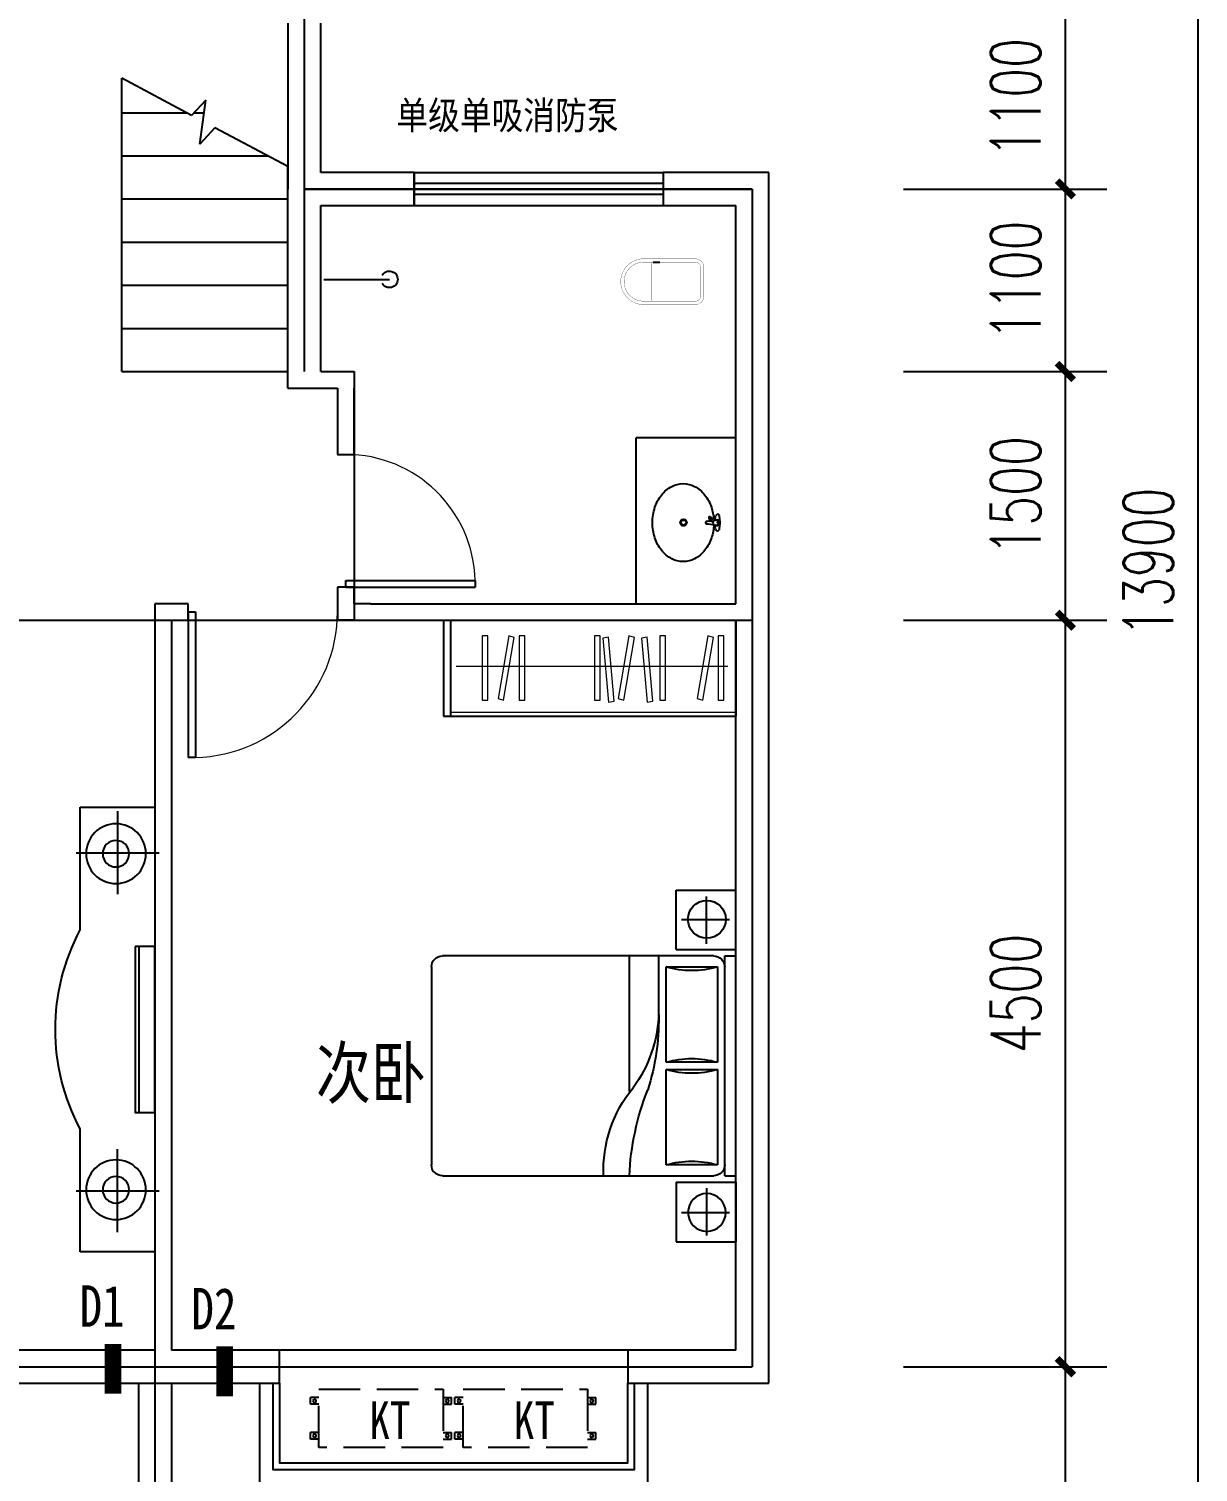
# Model space of a CAD drawing. Extents: x 62618 to 92174, y -175686 to -155872.
# Drawn here: x 84877 to 91924, y -171312 to -162611 of the extents above; entities that cross this region are included whole.
import ezdxf
from ezdxf.enums import TextEntityAlignment as Align

# ---------------------------------------------------------------- set-up
doc = ezdxf.new("R2010")
doc.units = 0
doc.header["$LTSCALE"] = 1000
doc.header["$MEASUREMENT"] = 0
doc.linetypes.add('DASH', pattern=[0.35, 0.25, -0.1])
doc.layers.get('0').update_dxf_attribs({"linetype": 'CONTINUOUS'})
for name, color, linetype in [('1-面积', 60, 'CONTINUOUS'), ('3T_WOOD', 27, 'CONTINUOUS'), ('AXIS', 3, 'CONTINUOUS'), ('DIM_SYMB', 3, 'CONTINUOUS'), ('DOTE', 1, 'CONTINUOUS'), ('PUB_TEXT', 20, 'CONTINUOUS'), ('STAIR', 2, 'CONTINUOUS'), ('WALL', 31, 'CONTINUOUS'), ('WINDOW', 4, 'CONTINUOUS'), ('厨卫', 136, 'CONTINUOUS'), ('家具', 252, 'CONTINUOUS'), ('机台线', 33, 'CONTINUOUS')]:
    doc.layers.add(name, color=color, linetype=linetype)
doc.layers.add('MiniCADLayer', color=7, linetype='CONTINUOUS', lineweight=20)
doc.styles.add('-宋体', font='SimSun.ttf', dxfattribs={"width": 0.8})
doc.styles.add('ATT', font='TXT')
doc.styles.add('DIM_FONT', font='SIMPLEX.shx', dxfattribs={"width": 0.7})
doc.styles.add('hztxt_txtstyle_191.34_0_0', font='', dxfattribs={"height": 191.342625, "bigfont": 'hztxt.shx'})
doc.styles.get("Standard").update_dxf_attribs({"font": 'GBENOR', "bigfont": 'GBCBIG'})
doc.styles.get('hztxt_txtstyle_191.34_0_0').set_extended_font_data('hztxt')

# ---------------------------------------------------------------- blocks, each defined once
blk = doc.blocks.new('_LV10')
blk.add_line((0, -37), (0, -432))
blk.add_arc((0, -432), 50, 121.03319, 58.96681)
blk = doc.blocks.new('M_E2')
blk.add_line((-305.5, -117.5), (-265.5, -117.5))
at = {"const_width": 1.5}
for points in [[(-365.9, 138, 0.97895), (-365.9, -138, 0.97895)], [(-365.5, 117.5, 0.97895), (-365.5, -117.5, 0.97895)], [(-305.5, 117.5, 0.414214), (-315.5, 107.5, 0.414214)], [(0, 87.5, 0.462192), (-58.6, 137.3, 0.462192)], [(-20.5, 87.5, 0.414214), (-50.5, 117.5, 0.414214)], [(-58.6, -137.3, 0.462192), (0, -87.5, 0.462192)], [(-50.5, -117.5, 0.414214), (-20.5, -87.5, 0.414214)], [(-315.5, -107.5, 0.414214), (-305.5, -117.5, 0.414214)]]:
    blk.add_lwpolyline(points, format="xyb", dxfattribs=at)
for points in [[(-365.9, 137.3), (-58.6, 137.3)], [(-315.5, 117.5), (-365.5, 117.5)], [(-340.5, 117.5), (-265.5, 117.5)], [(-315.5, 107.5), (-315.5, -107.5)], [(-50.5, 117.5), (-267.4, 117.5)], [(-20.5, -87.5), (-20.5, 87.5)], [(0, 87.5), (0, -87.5)], [(-381.4, -137.3), (-58.6, -137.3)], [(-315.5, -117.5), (-365.5, -117.5)], [(-340.5, -117.5), (-265.5, -117.5)], [(-265.5, -117.5), (-50.5, -117.5)]]:
    blk.add_lwpolyline(points, dxfattribs=at)
at = {"width": 0.8, "flags": 9}
for tag in ['XSIZE', 'YSIZE']:
    blk.add_attdef(tag, (0, 0), '', height=0.5, dxfattribs=at)
blk = doc.blocks.new('$lvtry$00000194')
for p, q in [((-16.7, -26.5, 0), (-16.7, -16.7, 0)), ((16.7, -26.5, 0), (16.7, -16.7, 0))]:
    blk.add_line(p, q)
at = {"elevation": 0}
blk.add_lwpolyline([(13.7, -39, -0.067374), (92.3, -53.4, -0.088152), (166.2, -92.9, -0.105269), (218.1, -155.3, -0.121685), (235, -223.7, -0.121685), (218.1, -292.1, -0.105269), (166.2, -354.5, -0.088152), (92.3, -394.1, -0.078966), (0, -408.7, -0.078966), (-92.3, -394.1, -0.088152), (-166.2, -354.5, -0.105269), (-218.1, -292.1, -0.121685), (-235, -223.7, -0.121685), (-218.1, -155.3, -0.105269), (-166.2, -92.9, -0.088152), (-92.3, -53.4, -0.059935), (-22.5, -39.6, -0.059935)], format="xyb", dxfattribs=at)
for centre, radius in [((0, -26.5, 0), 16.7), ((0, -221.4, 0), 20), ((0, -221.4, 0), 15)]:
    blk.add_circle(centre, radius)
for centre, radius, start, end in [((-40.2, -17.3, 0), 10.1, 106.60956, 258.16482), ((-64.3, 250.2, 0), 258.7, 274.70692, 282.37316), ((-74.6, -196.7, 0), 172.6, 71.36005, 79.18732), ((-28.9, -63.3, 0), 6.77, 155.34398, 308.32242), ((-171, 35.3, 0), 166.2, 324.84107, 338.13372), ((-171, 35.3, 0), 169.7, 324.84107, 331.35233), ((-28.9, -63.3, 0), 3.37, 155.34398, 308.32242), ((100.4, -178.1, 0), 169.7, 132.31406, 138.82532), ((100.4, -178.1, 0), 166.2, 125.53268, 138.82532), ((-12.3, -42.1, 0), 10.6, 201.89238, 261.77402), ((0, -16.7, 0), 16.7, 0, 180), ((-381.1, -98.9, 0), 372.2, 2.39824, 6.76269), ((0, -79.7, 0), 9.9, 201.78369, 338.21631), ((64.3, 250.2, 0), 258.7, 257.62684, 265.29308), ((381.1, -98.9, 0), 372.2, 170.10083, 177.60176), ((74.6, -196.7, 0), 172.6, 100.81268, 110.41907), ((40.2, -17.3, 0), 10.1, 281.83518, 73.39044)]:
    blk.add_arc(centre, radius, start, end)
blk.add_point((0, -16.7, 0))
blk = doc.blocks.new('A$C6D161F0E')
at = {"layer": '家具'}
for p, q in [((25.1, 2679.9), (25.1, 0)), ((475.1, 2679.9), (25.1, 2679.9)), ((250, 2655.6), (250, 2155.6)), ((475.1, 1939.9), (475.1, 2679.9)), ((500, 2405.6), (0, 2405.6)), ((120.2, 839.9), (120.2, 1839.9)), ((475.1, 0), (475.1, 739.9)), ((250, 117.6), (250, 617.6)), ((500, 367.6), (0, 367.6)), ((25.1, 0), (475.1, 0))]:
    blk.add_line(p, q, dxfattribs=at)
blk.add_lwpolyline([(145.1, 1839.9), (145.1, 839.9), (25.1, 839.9), (25.1, 1839.9)], close=True, dxfattribs=at)
for centre, radius in [((260, 2399.6), 180), ((260, 2399.6), 80), ((260, 373.6), 180), ((260, 373.6), 80)]:
    blk.add_circle(centre, radius, dxfattribs=at)
blk.add_arc((-649.9, 1339.9), 1275, 331.92751, 28.07249, dxfattribs=at)
blk = doc.blocks.new('A$C7593189D')
at = {"layer": '家具'}
for p, q in [((0, 358.4), (0, 0)), ((0, 358.4), (358.4, 358.4)), ((358.4, 358.4), (358.4, 0)), ((182.2, 327), (182.2, 37.6)), ((35.2, 175.6), (320.1, 175.6)), ((0, 0), (358.4, 0))]:
    blk.add_line(p, q, dxfattribs=at)
blk.add_circle((182.2, 173.8), 113.8, dxfattribs=at)
blk = doc.blocks.new('12PBED04')
at = {"color": 0, "linetype": 'ByBlock'}
for p, q in [((0, 0), (0, 60)), ((3, 60), (0, 60)), ((3, 0), (3, 60)), ((6, 60), (80, 60)), ((21, 43.5), (21, 60)), ((29, 23), (29, 60)), ((5, 57), (5, 31)), ((19, 57), (5, 57)), ((19, 31), (19, 57)), ((83, 57), (83, 3)), ((5, 31), (19, 31)), ((19, 29), (5, 29)), ((5, 29), (5, 3)), ((19, 3), (19, 29)), ((3, 0), (0, 0)), ((5, 3), (19, 3)), ((80, 0), (6, 0))]:
    blk.add_line(p, q, dxfattribs=at)
for centre, radius, start, end in [((6, 57), 3, 90, 180), ((80, 57), 3, 0, 90), ((12, 81), 25, 253.739795, 286.260205), ((83.75, 42.6875), 62.75526, 179.258164, 197.803367), ((57.725806, 45.629032), 36.761918, 182.539782, 216.040311), ((12, 7), 25, 73.739795, 106.260205), ((12, 53), 25, 253.739795, 286.260205), ((0.75, 1.5), 35.338541, 357.56726, 39.546081), ((-44.51087, -3.358696), 73.587559, 2.616012, 21.406944), ((12, -21), 25, 73.739795, 106.260205), ((6, 3), 3, 180, 270), ((80, 3), 3, 270, 0)]:
    blk.add_arc(centre, radius, start, end, dxfattribs=at)
at = {"color": 0, "linetype": 'ByBlock', "style": 'ATT'}
for tag, flags, p in [('ITEM', 3, (50, 35)), ('ROOM_NUMBER', 1, (50, 20.5))]:
    blk.add_attdef(tag, text='', height=6, dxfattribs=dict(at, flags=flags)).set_placement(p, align=Align.CENTER)
blk = doc.blocks.new('-BED2')
at = {"linetype": 'Continuous', "xscale": 23, "yscale": 23, "zscale": 23}
blk.add_blockref('12PBED04', (-4.2, 4.3), dxfattribs=at)
blk = doc.blocks.new('111')
at = {"layer": '机台线'}
for p, q in [((0, -50), (-50, -50)), ((750, -50), (800, -50)), ((0, -90), (-50, -90)), ((750, -90), (800, -90)), ((0, -260), (-50, -260)), ((750, -260), (800, -260)), ((0, -300), (-50, -300)), ((750, -300), (800, -300))]:
    blk.add_line(p, q, dxfattribs=at)
at = {"layer": '机台线', "linetype": 'DASH'}
blk.add_lwpolyline([(0, -350), (750, -350), (750, 0), (0, 0)], close=True, dxfattribs=at)
at = {"layer": '机台线'}
for points in [[(-50, -50), (-50, -90)], [(800, -50), (800, -90)], [(-50, -260), (-50, -300)], [(800, -260), (800, -300)]]:
    blk.add_lwpolyline(points, dxfattribs=at)
for centre in [(-25, -70), (775, -70), (-25, -280), (775, -280)]:
    blk.add_circle(centre, 10, dxfattribs=at)
blk = doc.blocks.new('$DorLib2D$00000001')
for p, q in [((0.45, 0.975), (0.5, 0.975)), ((0.45, 0), (0.45, 0.975)), ((0.5, 0), (0.5, 0.975)), ((0.5, 0), (0.45, 0))]:
    blk.add_line(p, q)
at = {"lineweight": 13}
blk.add_arc((0.475, 0), 0.975, 91.46928, 180, dxfattribs=at)
blk = doc.blocks.new('$plan$00000330')
for p, q in [((-2077.7, 0), (0, 0)), ((-2077.7, 0), (-2077.7, -500)), ((-2027.7, 0), (-2027.7, -500)), ((0, 0), (0, -500)), ((-2077.7, -500), (0, -500))]:
    blk.add_line(p, q)
at = {"lineweight": 13}
for p, q in [((-1988.8, -240), (-55.7, -240)), ((-2027.7, -480), (0, -480))]:
    blk.add_line(p, q, dxfattribs=at)
for points in [[(-1803.3, -80.6), (-1803.3, -416.7), (-1763, -416.7), (-1763, -80.6)], [(-1613.8, -80.8), (-1689.8, -408.2), (-1650.5, -417.3), (-1574.5, -89.9)], [(-1541.1, -80.6), (-1541.1, -416.7), (-1500.7, -416.7), (-1500.7, -80.6)], [(-1003.1, -80.6), (-1003.1, -416.7), (-962.8, -416.7), (-962.8, -80.6)], [(-945, -92.9), (-905.1, -426.6), (-865, -421.8), (-905, -88.1)], [(-759.8, -80.8), (-835.8, -408.2), (-796.5, -417.3), (-720.5, -89.9)], [(-669.3, -92.9), (-629.4, -426.6), (-589.3, -421.8), (-629.3, -88.1)], [(-539.1, -80.6), (-539.1, -416.7), (-498.8, -416.7), (-498.8, -80.6)], [(-198.1, -80.8), (-274.1, -408.2), (-234.7, -417.3), (-158.8, -89.9)], [(-125.3, -80.6), (-125.3, -416.7), (-85, -416.7), (-85, -80.6)]]:
    blk.add_lwpolyline(points, close=True, dxfattribs=at)
blk = doc.blocks.new('$TCHSYS$WIN2D')
for p, q in [((-0.5, 0.5), (0.5, 0.5)), ((-0.5, 0.5), (-0.5, -0.5)), ((0.5, 0.5), (0.5, -0.5)), ((0.5, 0.1667), (-0.5, 0.1667)), ((0.5, -0.1667), (-0.5, -0.1667)), ((-0.5, -0.5), (0.5, -0.5))]:
    blk.add_line(p, q)
blk = doc.blocks.new('_ArchTick')
at = {"color": 0, "linetype": 'ByBlock', "const_width": 0.4}
blk.add_lwpolyline([(-0.5, -0.5), (0.5, 0.5)], dxfattribs=at)

msp = doc.modelspace()

# ---------------------------------------------------------------- linework, layer by layer
at = {"layer": '1-面积', "const_width": 100}
for points in [[(85383.4, -170538.9), (85383.4, -170838.9)], [(86057.6, -170554.5), (86057.6, -170854.5)]]:
    msp.add_lwpolyline(points, dxfattribs=at)
at = {"layer": '3T_WOOD'}
for p, q in [((85536.7, -170776.6), (85536.7, -172676.6)), ((85736.7, -170776.6), (85736.7, -172876.6))]:
    msp.add_line(p, q, dxfattribs=at)
at = {"layer": 'AXIS'}
for p, q in [((91923.7, -172776.6), (91923.7, -158876.6)), ((91123.7, -163576.6), (91123.7, -162476.6)), ((90148.7, -163576.6), (91373.7, -163576.6)), ((90148.7, -163576.6), (91373.7, -163576.6)), ((91123.7, -164676.6), (91123.7, -163576.6)), ((90148.7, -164676.6), (91373.7, -164676.6)), ((90148.7, -164676.6), (91373.7, -164676.6)), ((91123.7, -166176.6), (91123.7, -164676.6)), ((90148.7, -166176.6), (91373.7, -166176.6)), ((90148.7, -166176.6), (91373.7, -166176.6)), ((91123.7, -170676.6), (91123.7, -166176.6)), ((90148.7, -170676.6), (91373.7, -170676.6)), ((90148.7, -170676.6), (91373.7, -170676.6)), ((91123.7, -172776.6), (91123.7, -170676.6))]:
    msp.add_line(p, q, dxfattribs=at)
at = {"layer": 'DIM_SYMB'}
msp.add_lwpolyline([(85936.7, -164940.5, 0, 0, 0), (85936.7, -164196.6, 80, 0, 0), (85936.7, -163896.6, 0, 0, 0)], format="xyseb", dxfattribs=at)
at = {"layer": 'DOTE'}
for p, q in [((86536.7, -158876.6), (86536.7, -164676.6)), ((89236.7, -163576.6), (86536.7, -163576.6)), ((86536.7, -163576.6), (89236.7, -163576.6)), ((89236.7, -163576.6), (89236.7, -170676.6)), ((86836.7, -164676.6), (86836.7, -166176.6)), ((65436.7, -166176.6), (89236.7, -166176.6)), ((85636.7, -166176.6), (85636.7, -172776.6)), ((80836.7, -170676.6), (89236.7, -170676.6))]:
    msp.add_line(p, q, dxfattribs=at)
at = {"layer": 'STAIR'}
for p, q in [((85436.7, -164676.6), (85436.7, -162908.6)), ((85857.4, -163132.6), (85436.7, -162908.6)), ((85943.9, -163040), (85857.4, -163132.6)), ((85906.3, -163306.3), (85943.9, -163040)), ((85436.7, -163116.6), (85827.4, -163116.6)), ((85872.4, -163116.6), (85933.1, -163116.6)), ((85998.4, -163207.6), (85906.3, -163306.3)), ((86436.7, -163441), (85998.4, -163207.6)), ((85436.7, -163376.6), (86315.8, -163376.6)), ((86436.7, -164676.6), (86436.7, -163441)), ((85436.7, -163636.6), (86436.7, -163636.6)), ((85436.7, -163896.6), (86436.7, -163896.6)), ((85436.7, -164156.6), (86436.7, -164156.6)), ((85436.7, -164416.6), (86436.7, -164416.6)), ((85436.7, -164676.6), (86436.7, -164676.6))]:
    msp.add_line(p, q, dxfattribs=at)
at = {"layer": 'WALL'}
for p, q in [((86436.7, -162576.6), (86436.7, -163576.6)), ((86636.7, -163476.6), (86636.7, -162576.6)), ((87199.5, -163476.6), (86636.7, -163476.6)), ((87199.5, -163676.6), (87199.5, -163476.6)), ((89336.7, -163476.6), (88699.5, -163476.6)), ((88699.5, -163476.6), (88699.5, -163676.6)), ((89336.7, -166176.6), (89336.7, -163476.6)), ((86436.7, -164776.6), (86436.7, -163576.6)), ((86636.7, -164676.6), (86636.7, -163676.6)), ((86636.7, -163676.6), (87199.5, -163676.6)), ((88699.5, -163676.6), (89136.7, -163676.6)), ((89136.7, -166076.6), (89136.7, -163676.6)), ((86636.7, -164676.6), (86736.7, -164676.6)), ((86736.7, -164676.6), (86837.1, -164676.6)), ((86837.1, -164676.6), (86837.1, -164776.6)), ((86436.7, -164776.6), (86736.7, -164776.6)), ((86736.7, -164776.6), (86736.7, -165176.6)), ((86836.7, -164776.6), (86837.1, -164776.6)), ((86836.7, -165176.6), (86836.7, -164776.6)), ((86736.7, -165176.6), (86836.7, -165176.6)), ((86836.7, -165976.6), (86736.7, -165976.6)), ((86736.7, -165976.6), (86736.7, -166076.6)), ((86836.7, -166076.6), (86836.7, -165976.6)), ((85836.7, -166076.6), (85636.7, -166076.6)), ((85636.7, -166076.6), (85636.7, -170576.6)), ((85836.7, -166176.6), (85836.7, -166076.6)), ((86736.7, -166076.6), (86736.7, -166176.6)), ((86936.7, -166076.6), (86836.7, -166076.6)), ((86936.7, -166076.6), (86936.7, -166076.6)), ((86936.7, -166076.6), (89136.7, -166076.6)), ((85736.7, -166176.6), (85836.7, -166176.6)), ((85736.7, -166176.6), (85736.7, -170576.6)), ((86736.7, -166176.6), (86737.1, -166176.6)), ((86836.7, -166176.6), (86737.1, -166176.6)), ((86836.7, -166176.6), (86836.7, -166176.6)), ((86836.7, -166176.6), (89136.7, -166176.6)), ((89136.7, -170576.6), (89136.7, -166176.6)), ((89336.7, -170776.6), (89336.7, -166176.6)), ((85636.7, -170576.6), (84436.7, -170576.6)), ((86386.7, -170576.6), (85736.7, -170576.6)), ((86386.7, -170776.6), (86386.7, -170576.6)), ((89136.7, -170576.6), (88486.7, -170576.6)), ((88486.7, -170576.6), (88486.7, -170776.6)), ((84436.7, -170776.6), (85636.7, -170776.6)), ((85636.7, -170776.6), (86386.7, -170776.6)), ((88486.7, -170776.6), (89336.7, -170776.6))]:
    msp.add_line(p, q, dxfattribs=at)
at = {"layer": 'WINDOW'}
for p, q in [((86836.7, -165176.6), (86836.7, -165976.6)), ((88486.7, -170576.6), (86386.7, -170576.6))]:
    msp.add_line(p, q, dxfattribs=at)
for points in [[(86266.7, -170776.6), (86266.7, -171376.6), (88606.7, -171376.6), (88606.7, -170776.6)], [(86346.7, -170776.6), (86346.7, -171296.6), (88526.7, -171296.6), (88526.7, -170776.6)], [(86386.7, -170776.6), (86386.7, -171256.6), (88486.7, -171256.6), (88486.7, -170776.6)]]:
    msp.add_lwpolyline(points, dxfattribs=at)
at = {"layer": '厨卫'}
for p in [(89136.7, -165076.6), (88536.7, -166076.6)]:
    msp.add_line(p, (88536.7, -165076.6), dxfattribs=at)

# ---------------------------------------------------------------- block references
at = {"layer": 'AXIS', "xscale": 100, "yscale": 100, "zscale": 100}
for p, rotation in [((91123.7, -163576.6), 90), ((91123.7, -163576.6), 270), ((91123.7, -164676.6), 90), ((91123.7, -164676.6), 270), ((91123.7, -166176.6), 90), ((91123.7, -166176.6), 270), ((91123.7, -170676.6), 270), ((91123.7, -170676.6), 90)]:
    msp.add_blockref('_ArchTick', p, dxfattribs=dict(at, rotation=rotation))
at = {"layer": 'WINDOW'}
for name, p, xscale, yscale, zscale, rotation in [('$TCHSYS$WIN2D', (87949.5, -163576.6), -1500, -200, -1500, 180), ('$DorLib2D$00000001', (86786.7, -165576.6), 800, 800, 800, 270), ('$DorLib2D$00000001', (86286.7, -166126.6), 900, 900, 900, 180)]:
    msp.add_blockref(name, p, dxfattribs=dict(at, xscale=xscale, yscale=yscale, zscale=zscale, rotation=rotation))
at = {"layer": '厨卫', "extrusion": (0, 0, -1), "zscale": -1, "rotation": 180}
msp.add_blockref('M_E2', (-88944.8, -164135.2), dxfattribs=at)
at = {"layer": '厨卫', "xscale": -1, "rotation": 90}
msp.add_blockref('_LV10', (86617.9, -164121.2), dxfattribs=at)
at = {"layer": '厨卫', "xscale": -1, "yscale": -1, "rotation": 89.99999998665979}
msp.add_blockref('$lvtry$00000194', (89043.9, -165587.8, 0), dxfattribs=at)
at = {"layer": '家具', "xscale": 0.8473282470600272, "yscale": 1.155100000003346, "rotation": 6.10419070944042e-10}
msp.add_blockref('$plan$00000330', (89136.7, -166176.6), dxfattribs=at)
at = {"layer": '家具', "xscale": -1}
msp.add_blockref('A$C6D161F0E', (85661.8, -169983.3), dxfattribs=at)
at = {"layer": '家具', "rotation": 90}
msp.add_blockref('A$C7593189D', (89136.7, -168161.8), dxfattribs=at)
at = {"layer": '家具', "xscale": -0.9605119898915291, "yscale": 0.960512003977783, "zscale": 0.9605120000000001, "rotation": 6.94436508297258e-09}
msp.add_blockref('-BED2', (89132.7, -169530.2), dxfattribs=at)
at = {"layer": '家具', "xscale": -1, "rotation": 90}
msp.add_blockref('A$C7593189D', (89136.7, -169564.7), dxfattribs=at)
at = {"layer": '机台线', "xscale": -1, "rotation": 180}
for p in [(86623.6, -171163), (87494.4, -171163)]:
    msp.add_blockref('111', p, dxfattribs=at)

# ---------------------------------------------------------------- texts
at = {"layer": 'AXIS', "color": 7, "char_height": 300, "attachment_point": 5, "rotation": 90, "style": 'DIM_FONT'}
for s, insert in [('\\A1;1100', (90823.7, -163026.6)), ('\\A1;1100', (90823.7, -164126.6)), ('\\A1;1500', (90823.7, -165426.6)), ('\\A1;13900', (91623.7, -165826.6)), ('\\A1;4500', (90823.7, -168426.6))]:
    msp.add_mtext(s, dxfattribs=dict(at, insert=insert))
at = {"layer": 'MiniCADLayer', "color": 18, "ltscale": 165.43219, "true_color": 0x000000, "insert": (87091.6, -163043.5), "char_height": 191.34, "attachment_point": 1, "style": 'hztxt_txtstyle_191.34_0_0'}
msp.add_mtext('单级单吸消防泵', dxfattribs=at)
at = {"layer": 'PUB_TEXT', "style": '-宋体', "width": 0.8}
for s, height, p in [('次卧', 303.8, (86606.6, -169057.1)), ('D1', 250, (85182, -170436)), ('D2', 250, (85856.1, -170451.6)), ('KT', 227.85, (86928.5, -171113.4)), ('KT', 227.85, (87799.3, -171113.4))]:
    msp.add_text(s, height=height, dxfattribs=at).set_placement(p)

doc.saveas('drawing.dxf')
